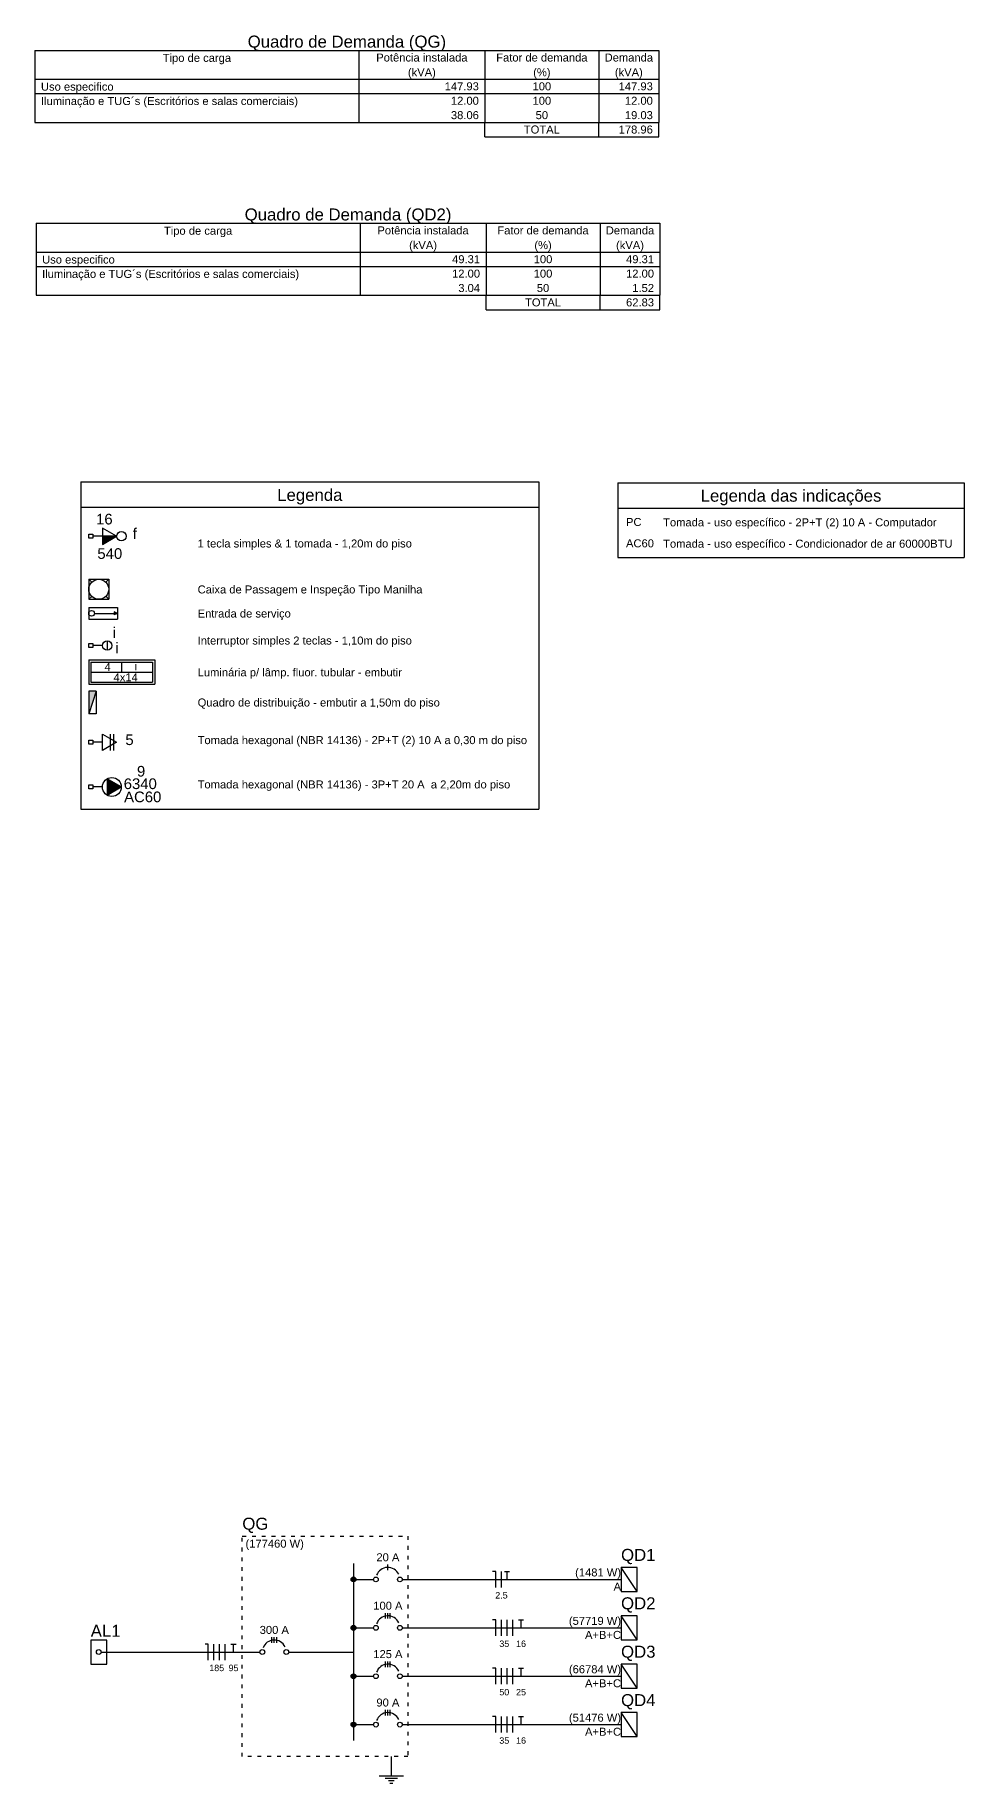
# Model space of a CAD drawing. Extents: x -47 to 87, y -70 to 0.
# Drawn here: x 8.98 to 33.58, y -54.42 to -8.15 of the extents above; entities that cross this region are included whole.
import ezdxf

# ---------------------------------------------------------------- set-up
doc = ezdxf.new("R2010")
doc.units = 0
doc.header["$MEASUREMENT"] = 0
doc.linetypes.add('DOT2', pattern=[3.175, 0, -3.175])
for name, color, linetype in [('DI-BARRAMENTO', 6, 'CONTINUOUS'), ('DI-DISJUNTOR', 1, 'CONTINUOUS'), ('DI-FIOS', 3, 'CONTINUOUS'), ('DI-LINHAS_DO_DIAGRAMA', 9, 'CONTINUOUS'), ('DI-LINHAS_DO_QUADRO', 1, 'CONTINUOUS'), ('DI-PONTILHADO', 7, 'CONTINUOUS'), ('DI-TEXTOS_DO_DIAGRAMA', 7, 'CONTINUOUS'), ('DI-TEXTOS_DO_QUADRO', 7, 'CONTINUOUS'), ('DI-TÍTULO_DO_DIAGRAMA', 3, 'CONTINUOUS'), ('DI-TÍTULO_DO_QUADRO', 1, 'CONTINUOUS'), ('EL-PONTOS', 9, 'CONTINUOUS'), ('P-SIMBOL', 3, 'CONTINUOUS')]:
    doc.layers.add(name, color=color, linetype=linetype)
doc.styles.add('ARIAL', font='')
doc.styles.get('ARIAL').set_extended_font_data('Arial')

msp = doc.modelspace()

# ---------------------------------------------------------------- hatches: boundary and pattern name
at = {"layer": 'P-SIMBOL', "linetype": 'CONTINUOUS'}
for points in [[(10.764, -21.419), (11.139, -21.419), (10.764, -21.636)], [(11.159, -23.46), (11.072, -23.42), (11.072, -23.5)], [(10.6, -25.516), (10.401, -25.516), (10.401, -26.117)], [(10.888, -28.057), (11.263, -28.057), (10.888, -27.84)], [(10.888, -28.057), (11.263, -28.057), (10.888, -28.273)]]:
    msp.add_hatch(color=256, dxfattribs=at).paths.add_polyline_path(points)

# ---------------------------------------------------------------- linework, layer by layer
at = {"layer": 'DI-BARRAMENTO', "linetype": 'CONTINUOUS'}
msp.add_line((17.411, -48.61), (17.411, -53.301), dxfattribs=at)
at = {"layer": 'DI-DISJUNTOR', "linetype": 'CONTINUOUS'}
for p, q in [((18.322, -48.79), (18.322, -48.641)), ((18.258, -50.071), (18.258, -49.923)), ((18.322, -50.071), (18.322, -49.923)), ((18.385, -50.071), (18.385, -49.923)), ((15.251, -50.712), (15.251, -50.563)), ((15.314, -50.712), (15.314, -50.563)), ((15.378, -50.712), (15.378, -50.563)), ((18.258, -51.352), (18.258, -51.204)), ((18.322, -51.352), (18.322, -51.204)), ((18.385, -51.352), (18.385, -51.204)), ((18.258, -52.634), (18.258, -52.486)), ((18.322, -52.634), (18.322, -52.486)), ((18.385, -52.634), (18.385, -52.486))]:
    msp.add_line(p, q, dxfattribs=at)
for centre in [(18.004, -49.033), (18.64, -49.033), (18.004, -50.315), (18.64, -50.315), (14.997, -50.955), (15.632, -50.955), (18.004, -51.596), (18.64, -51.596), (18.004, -52.877), (18.64, -52.877)]:
    msp.add_circle(centre, 0.0635, dxfattribs=at)
for centre in [(18.322, -49.033), (18.322, -50.315), (15.314, -50.955), (18.322, -51.596), (18.322, -52.877)]:
    msp.add_arc(centre, 0.318, 25, 160, dxfattribs=at)
at = {"layer": 'DI-FIOS', "linetype": 'CONTINUOUS'}
for p, q in [((21.181, -48.821), (21.096, -48.821)), ((21.181, -49.245), (21.181, -48.821)), ((21.329, -49.245), (21.329, -48.821)), ((21.41, -48.821), (21.545, -48.821)), ((21.478, -49.033), (21.478, -48.821)), ((21.181, -50.103), (21.096, -50.103)), ((21.181, -50.526), (21.181, -50.103)), ((21.329, -50.526), (21.329, -50.103)), ((21.478, -50.526), (21.478, -50.103)), ((21.626, -50.526), (21.626, -50.103)), ((21.78, -50.103), (21.916, -50.103)), ((21.848, -50.315), (21.848, -50.103)), ((13.567, -50.743), (13.482, -50.743)), ((13.567, -51.167), (13.567, -50.743)), ((13.715, -51.167), (13.715, -50.743)), ((13.863, -51.167), (13.863, -50.743)), ((14.012, -51.167), (14.012, -50.743)), ((14.166, -50.743), (14.302, -50.743)), ((14.234, -50.955), (14.234, -50.743)), ((21.181, -51.384), (21.096, -51.384)), ((21.181, -51.808), (21.181, -51.384)), ((21.329, -51.808), (21.329, -51.384)), ((21.478, -51.808), (21.478, -51.384)), ((21.626, -51.808), (21.626, -51.384)), ((21.78, -51.384), (21.916, -51.384)), ((21.848, -51.596), (21.848, -51.384)), ((21.181, -52.666), (21.096, -52.666)), ((21.181, -53.089), (21.181, -52.666)), ((21.329, -53.089), (21.329, -52.666)), ((21.478, -53.089), (21.478, -52.666)), ((21.626, -53.089), (21.626, -52.666)), ((21.78, -52.666), (21.916, -52.666)), ((21.848, -52.877), (21.848, -52.666))]:
    msp.add_line(p, q, dxfattribs=at)
at = {"layer": 'DI-LINHAS_DO_DIAGRAMA', "linetype": 'CONTINUOUS'}
for p, q in [((17.475, -49.033), (17.941, -49.033)), ((18.703, -49.033), (24.496, -49.033)), ((24.919, -48.715), (24.496, -48.715)), ((24.496, -48.715), (24.496, -49.351)), ((24.919, -49.351), (24.496, -48.715)), ((24.919, -49.351), (24.919, -48.715)), ((24.496, -49.351), (24.919, -49.351)), ((17.475, -50.315), (17.941, -50.315)), ((18.703, -50.315), (24.496, -50.315)), ((24.919, -49.997), (24.496, -49.997)), ((24.496, -49.997), (24.496, -50.632)), ((24.919, -50.632), (24.496, -49.997)), ((24.919, -50.632), (24.919, -49.997)), ((10.877, -50.638), (10.453, -50.638)), ((10.453, -50.638), (10.453, -51.273)), ((10.877, -51.273), (10.877, -50.638)), ((24.496, -50.632), (24.919, -50.632)), ((10.453, -51.273), (10.877, -51.273)), ((10.729, -50.955), (10.877, -50.955)), ((10.877, -50.955), (10.962, -50.955)), ((10.962, -50.955), (11.089, -50.955)), ((11.025, -50.955), (14.933, -50.955)), ((15.695, -50.955), (16.162, -50.955)), ((16.162, -50.955), (17.411, -50.955)), ((24.919, -51.278), (24.496, -51.278)), ((24.496, -51.278), (24.496, -51.914)), ((24.919, -51.914), (24.496, -51.278)), ((24.919, -51.914), (24.919, -51.278)), ((17.475, -51.596), (17.941, -51.596)), ((18.703, -51.596), (24.496, -51.596)), ((24.496, -51.914), (24.919, -51.914)), ((24.919, -52.56), (24.496, -52.56)), ((24.496, -52.56), (24.496, -53.195)), ((24.919, -53.195), (24.496, -52.56)), ((24.919, -53.195), (24.919, -52.56)), ((17.475, -52.877), (17.941, -52.877)), ((18.703, -52.877), (24.496, -52.877)), ((24.496, -53.195), (24.919, -53.195))]:
    msp.add_line(p, q, dxfattribs=at)
at = {"layer": 'DI-LINHAS_DO_DIAGRAMA', "linetype": 'CONTINUOUS', "const_width": 0.0635}
for points in [[(17.443, -49.033, 1), (17.379, -49.033, 1)], [(17.443, -50.315, 1), (17.379, -50.315, 1)], [(17.443, -51.596, 1), (17.379, -51.596, 1)], [(17.443, -52.877, 1), (17.379, -52.877, 1)]]:
    msp.add_lwpolyline(points, format="xyb", close=True, dxfattribs=at)
at = {"layer": 'DI-LINHAS_DO_DIAGRAMA', "linetype": 'CONTINUOUS'}
for centre in [(17.411, -49.033), (17.411, -50.315), (10.665, -50.955), (17.411, -51.596), (17.411, -52.877)]:
    msp.add_circle(centre, 0.0635, dxfattribs=at)
at = {"layer": 'DI-LINHAS_DO_QUADRO', "linetype": 'CONTINUOUS'}
for p, q in [((8.976, -8.56), (25.496, -8.56)), ((8.976, -8.56), (8.976, -10.466)), ((17.554, -8.56), (17.554, -10.466)), ((20.89, -8.56), (20.89, -10.466)), ((23.908, -8.56), (23.908, -10.466)), ((25.496, -8.56), (25.496, -10.466)), ((8.976, -9.322), (25.496, -9.322)), ((8.976, -9.703), (25.496, -9.703)), ((8.976, -10.466), (25.496, -10.466)), ((20.89, -10.847), (20.89, -10.466)), ((23.908, -10.847), (23.908, -10.466)), ((25.496, -10.847), (25.496, -10.466)), ((20.89, -10.847), (25.496, -10.847)), ((9.007, -13.136), (25.527, -13.136)), ((9.007, -13.136), (9.007, -15.042)), ((17.585, -13.136), (17.585, -15.042)), ((20.921, -13.136), (20.921, -15.042)), ((23.939, -13.136), (23.939, -15.042)), ((25.527, -13.136), (25.527, -15.042)), ((9.007, -13.898), (25.527, -13.898)), ((9.007, -14.28), (25.527, -14.28)), ((9.007, -15.042), (25.527, -15.042)), ((20.921, -15.423), (20.921, -15.042)), ((23.939, -15.423), (23.939, -15.042)), ((25.527, -15.423), (25.527, -15.042)), ((20.921, -15.423), (25.527, -15.423)), ((10.189, -19.981), (22.321, -19.981)), ((10.189, -19.981), (10.189, -28.64)), ((22.321, -19.981), (22.321, -28.64)), ((24.415, -20.004), (33.579, -20.004)), ((24.415, -20.004), (24.415, -21.981)), ((33.579, -20.004), (33.579, -21.981)), ((10.189, -20.652), (22.321, -20.652)), ((24.415, -20.675), (33.579, -20.675)), ((24.415, -21.981), (33.579, -21.981)), ((10.189, -28.64), (22.321, -28.64))]:
    msp.add_line(p, q, dxfattribs=at)
at = {"layer": 'DI-PONTILHADO', "linetype": 'DOT2', "ltscale": 0.05}
msp.add_lwpolyline([(14.467, -53.724), (14.467, -47.889), (18.851, -47.889), (18.851, -53.724), (14.467, -53.724)], close=True, dxfattribs=at)
at = {"layer": 'DI-TEXTOS_DO_DIAGRAMA', "linetype": 'CONTINUOUS'}
for p, q in [((18.413, -53.724), (18.413, -54.233)), ((18.095, -54.233), (18.731, -54.233)), ((18.254, -54.296), (18.572, -54.296)), ((18.334, -54.36), (18.492, -54.36)), ((18.373, -54.423), (18.453, -54.423))]:
    msp.add_line(p, q, dxfattribs=at)
at = {"layer": 'EL-PONTOS'}
msp.add_circle((10.666, -22.824), 0.265, dxfattribs=at)
at = {"layer": 'P-SIMBOL'}
for p, q in [((11.139, -21.419), (10.764, -21.202)), ((10.764, -21.202), (10.764, -21.636)), ((10.401, -21.472), (10.401, -21.366)), ((10.401, -21.366), (10.507, -21.366)), ((10.507, -21.472), (10.401, -21.472)), ((10.507, -21.366), (10.507, -21.472)), ((10.764, -21.419), (10.507, -21.419)), ((11.139, -21.419), (10.764, -21.419)), ((10.764, -21.636), (11.139, -21.419)), ((10.401, -22.558), (10.931, -22.558)), ((10.401, -22.558), (10.401, -23.088)), ((10.401, -22.558), (10.48, -22.637)), ((10.931, -22.558), (10.852, -22.638)), ((10.931, -22.558), (10.931, -23.088)), ((10.479, -23.011), (10.401, -23.088)), ((10.401, -23.088), (10.931, -23.088)), ((10.854, -23.009), (10.931, -23.088)), ((10.401, -23.304), (10.401, -23.616)), ((10.401, -23.304), (11.159, -23.304)), ((10.551, -23.46), (11.072, -23.46)), ((11.159, -23.46), (11.072, -23.42)), ((11.072, -23.42), (11.072, -23.5)), ((11.159, -23.46), (11.072, -23.5)), ((11.159, -23.304), (11.159, -23.616)), ((10.401, -23.616), (11.159, -23.616)), ((10.401, -24.366), (10.401, -24.26)), ((10.401, -24.26), (10.507, -24.26)), ((10.507, -24.366), (10.401, -24.366)), ((10.507, -24.26), (10.507, -24.366)), ((10.764, -24.313), (10.507, -24.313)), ((10.889, -24.188), (10.889, -24.438)), ((10.401, -24.694), (12.148, -24.694)), ((10.401, -24.694), (10.401, -25.339)), ((10.458, -24.752), (12.09, -24.752)), ((10.458, -24.752), (10.458, -25.282)), ((11.274, -25.017), (11.274, -24.752)), ((12.09, -24.752), (12.09, -25.282)), ((12.148, -24.694), (12.148, -25.339)), ((10.401, -25.339), (12.148, -25.339)), ((10.458, -25.017), (12.09, -25.017)), ((10.458, -25.282), (12.09, -25.282)), ((10.6, -25.516), (10.401, -25.516)), ((10.401, -25.516), (10.401, -26.117)), ((10.6, -25.516), (10.401, -26.117)), ((10.6, -25.516), (10.6, -26.117)), ((10.6, -26.117), (10.401, -26.117)), ((10.401, -26.926), (10.401, -26.82)), ((10.401, -26.82), (10.507, -26.82)), ((10.507, -26.82), (10.507, -26.926)), ((10.763, -26.657), (11.138, -26.873)), ((10.763, -27.09), (10.763, -26.657)), ((10.98, -27.09), (10.98, -26.657)), ((11.061, -27.09), (11.061, -26.657)), ((10.507, -26.926), (10.401, -26.926)), ((10.763, -26.873), (10.507, -26.873)), ((11.138, -26.873), (10.763, -27.09)), ((10.401, -28.11), (10.401, -28.004)), ((10.401, -28.004), (10.507, -28.004)), ((10.507, -28.11), (10.401, -28.11)), ((10.507, -28.004), (10.507, -28.11)), ((10.763, -28.057), (10.507, -28.057)), ((11.263, -28.057), (10.888, -27.84)), ((10.888, -27.84), (10.888, -28.273)), ((10.888, -28.273), (11.263, -28.057))]:
    msp.add_line(p, q, dxfattribs=at)
for centre, radius in [((11.264, -21.419), 0.125), ((10.476, -23.46), 0.075), ((10.889, -24.313), 0.125), ((11.013, -28.057), 0.25)]:
    msp.add_circle(centre, radius, dxfattribs=at)

# ---------------------------------------------------------------- texts
at = {"layer": 'DI-TEXTOS_DO_DIAGRAMA', "style": 'ARIAL'}
for s, insert, char_height, width, attachment_point in [('(177460 W)', (14.552, -48.256), 0.2118, 2.5416, 7), ('20 A', (18.322, -48.556), 0.2118, 1.01664, 8), ('(1481 W)', (24.496, -49.018), 0.2118, 2.03328, 9), ('2.5', (21.329, -49.541), 0.1694, 0.60998, 8), ('A', (24.496, -49.33), 0.212, 0.25416, 9), ('100 A', (18.322, -49.838), 0.2118, 1.2708, 8), ('300 A', (15.314, -50.479), 0.2118, 1.2708, 8), ('(57719 W)', (24.496, -50.3), 0.2118, 2.28744, 9), ('A+B+C', (24.496, -50.611), 0.2118, 1.2708, 9), ('35', (21.404, -50.823), 0.1694, 0.40666, 8), ('16', (21.848, -50.823), 0.1694, 0.40666, 8), ('185', (13.789, -51.464), 0.1694, 0.60998, 8), ('95', (14.234, -51.464), 0.1694, 0.40666, 8), ('125 A', (18.322, -51.119), 0.2118, 1.2708, 8), ('(66784 W)', (24.496, -51.581), 0.2118, 2.28744, 9), ('A+B+C', (24.496, -51.892), 0.2118, 1.2708, 9), ('90 A', (18.322, -52.401), 0.2118, 1.01664, 8), ('50', (21.404, -52.104), 0.1694, 0.40666, 8), ('25', (21.848, -52.104), 0.1694, 0.40666, 8), ('(51476 W)', (24.496, -52.862), 0.2118, 2.28744, 9), ('35', (21.404, -53.386), 0.1694, 0.40666, 8), ('16', (21.848, -53.386), 0.1694, 0.40666, 8), ('A+B+C', (24.496, -53.174), 0.2118, 1.2708, 9)]:
    msp.add_mtext(s, dxfattribs=dict(at, insert=insert, char_height=char_height, width=width, attachment_point=attachment_point))
at = {"layer": 'DI-TEXTOS_DO_QUADRO', "char_height": 0.2118, "style": 'ARIAL'}
for s, insert, width, attachment_point in [('Tipo de carga', (13.265, -8.926), 3.30408, 8), ('Potência instalada', (19.222, -8.856), 4.57488, 8), ('Fator de demanda', (22.399, -8.856), 4.06656, 8), ('Demanda', (24.702, -8.856), 1.77912, 8), ('(kVA)', (19.222, -9.307), 1.2708, 8), ('(%)', (22.399, -9.307), 0.76248, 8), ('(kVA)', (24.702, -9.307), 1.2708, 8), ('Uso especifico', (9.135, -9.688), 3.55824, 7), ('147.93', (20.731, -9.618), 1.52496, 9), ('100', (22.399, -9.618), 0.76248, 8), ('147.93', (25.338, -9.618), 1.52496, 9), ('Iluminação e TUG´s (Escritórios e salas comerciais)', (9.135, -10.07), 12.96216, 7), ('38.06', (20.731, -10.381), 1.2708, 9), ('12.00', (20.731, -10), 1.2708, 9), ('100', (22.399, -10), 0.76248, 8), ('50', (22.399, -10.381), 0.50832, 8), ('12.00', (25.338, -10), 1.2708, 9), ('19.03', (25.338, -10.381), 1.2708, 9), ('TOTAL', (22.399, -10.762), 1.2708, 8), ('178.96', (25.338, -10.762), 1.52496, 9), ('Tipo de carga', (13.296, -13.502), 3.30408, 8), ('Potência instalada', (19.253, -13.432), 4.57488, 8), ('Fator de demanda', (22.43, -13.432), 4.06656, 8), ('Demanda', (24.733, -13.432), 1.77912, 8), ('(kVA)', (19.253, -13.883), 1.2708, 8), ('(%)', (22.43, -13.883), 0.76248, 8), ('(kVA)', (24.733, -13.883), 1.2708, 8), ('Uso especifico', (9.166, -14.265), 3.55824, 7), ('49.31', (20.762, -14.195), 1.2708, 9), ('100', (22.43, -14.195), 0.76248, 8), ('49.31', (25.369, -14.195), 1.2708, 9), ('Iluminação e TUG´s (Escritórios e salas comerciais)', (9.166, -14.646), 12.96216, 7), ('12.00', (20.762, -14.576), 1.2708, 9), ('3.04', (20.762, -14.957), 1.01664, 9), ('100', (22.43, -14.576), 0.76248, 8), ('50', (22.43, -14.957), 0.50832, 8), ('12.00', (25.369, -14.576), 1.2708, 9), ('1.52', (25.369, -14.957), 1.01664, 9), ('TOTAL', (22.43, -15.338), 1.2708, 8), ('62.83', (25.369, -15.338), 1.2708, 9), ('Tomada - uso específico - 2P+T (2) 10 A - Computador', (25.61, -21.221), 13.21632, 7), ('1 tecla simples & 1 tomada - 1,20m do piso', (13.284, -21.781), 10.67472, 7), ('Tomada - uso específico - Condicionador de ar 60000BTU', (25.61, -21.786), 13.72464, 7), ('Caixa de Passagem e Inspeção Tipo Manilha', (13.284, -22.999), 10.42056, 7), ('Entrada de serviço', (13.284, -23.636), 4.57488, 7), ('Interruptor simples 2 teclas - 1,10m do piso', (13.284, -24.35), 11.18304, 7), ('Luminária p/ lâmp. fluor. tubular - embutir', (13.284, -25.192), 10.92888, 7), ('Quadro de distribuição - embutir a 1,50m do piso', (13.284, -25.992), 12.19968, 7), ('Tomada hexagonal (NBR 14136) - 2P+T (2) 10 A a 0,30 m do piso', (13.284, -26.986), 15.50376, 7), ('Tomada hexagonal (NBR 14136) - 3P+T 20 A  a 2,20m do piso', (13.284, -28.159), 14.48712, 7)]:
    msp.add_mtext(s, dxfattribs=dict(at, insert=insert, width=width, attachment_point=attachment_point))
at = {"layer": 'DI-TÍTULO_DO_DIAGRAMA', "char_height": 0.3177, "attachment_point": 7, "style": 'ARIAL'}
for s, insert, width in [('QG', (14.467, -47.805), 0.76248), ('QD1', (24.496, -48.631), 1.14372), ('QD2', (24.496, -49.912), 1.14372), ('AL1', (10.453, -50.553), 1.14372), ('QD3', (24.496, -51.193), 1.14372), ('QD4', (24.496, -52.475), 1.14372)]:
    msp.add_mtext(s, dxfattribs=dict(at, insert=insert, width=width))
at = {"layer": 'DI-TÍTULO_DO_QUADRO', "char_height": 0.3177, "attachment_point": 8, "style": 'ARIAL'}
for s, insert, width in [('Quadro de Demanda (QG)', (17.236, -8.58), 8.38728), ('Quadro de Demanda (QD2)', (17.267, -13.156), 8.76852), ('Legenda', (16.255, -20.58), 2.66868), ('Legenda das indicações', (28.997, -20.603), 8.38728)]:
    msp.add_mtext(s, dxfattribs=dict(at, insert=insert, width=width))
at = {"layer": 'EL-PONTOS', "char_height": 0.2118, "attachment_point": 7, "style": 'ARIAL'}
for s, insert, width in [('PC', (24.627, -21.151), 0.50832), ('AC60', (24.627, -21.716), 1.01664)]:
    msp.add_mtext(s, dxfattribs=dict(at, insert=insert, width=width))
at = {"layer": 'P-SIMBOL', "style": 'ARIAL'}
for s, insert, char_height, width, attachment_point in [('16', (10.814, -21.111), 0.2824, 0.67776, 8), ('f', (11.619, -21.49), 0.282, 0.33888, 8), ('540', (10.958, -22.023), 0.2824, 1.01664, 8), ('i', (11.033, -24.113), 0.282, 0.33888, 7), ('i', (11.106, -24.518), 0.282, 0.33888, 7), ('4', (10.819, -24.985), 0.212, 0.25416, 7), ('i', (11.614, -24.968), 0.212, 0.25416, 7), ('4x14', (11.058, -25.26), 0.2118, 1.01664, 7), ('5', (11.48, -26.951), 0.282, 0.33888, 8), ('9', (11.787, -27.785), 0.282, 0.33888, 8), ('AC60', (11.83, -28.464), 0.2824, 1.35552, 8), ('6340', (11.765, -28.116), 0.2824, 1.35552, 8)]:
    msp.add_mtext(s, dxfattribs=dict(at, insert=insert, char_height=char_height, width=width, attachment_point=attachment_point))

doc.saveas('drawing.dxf')
